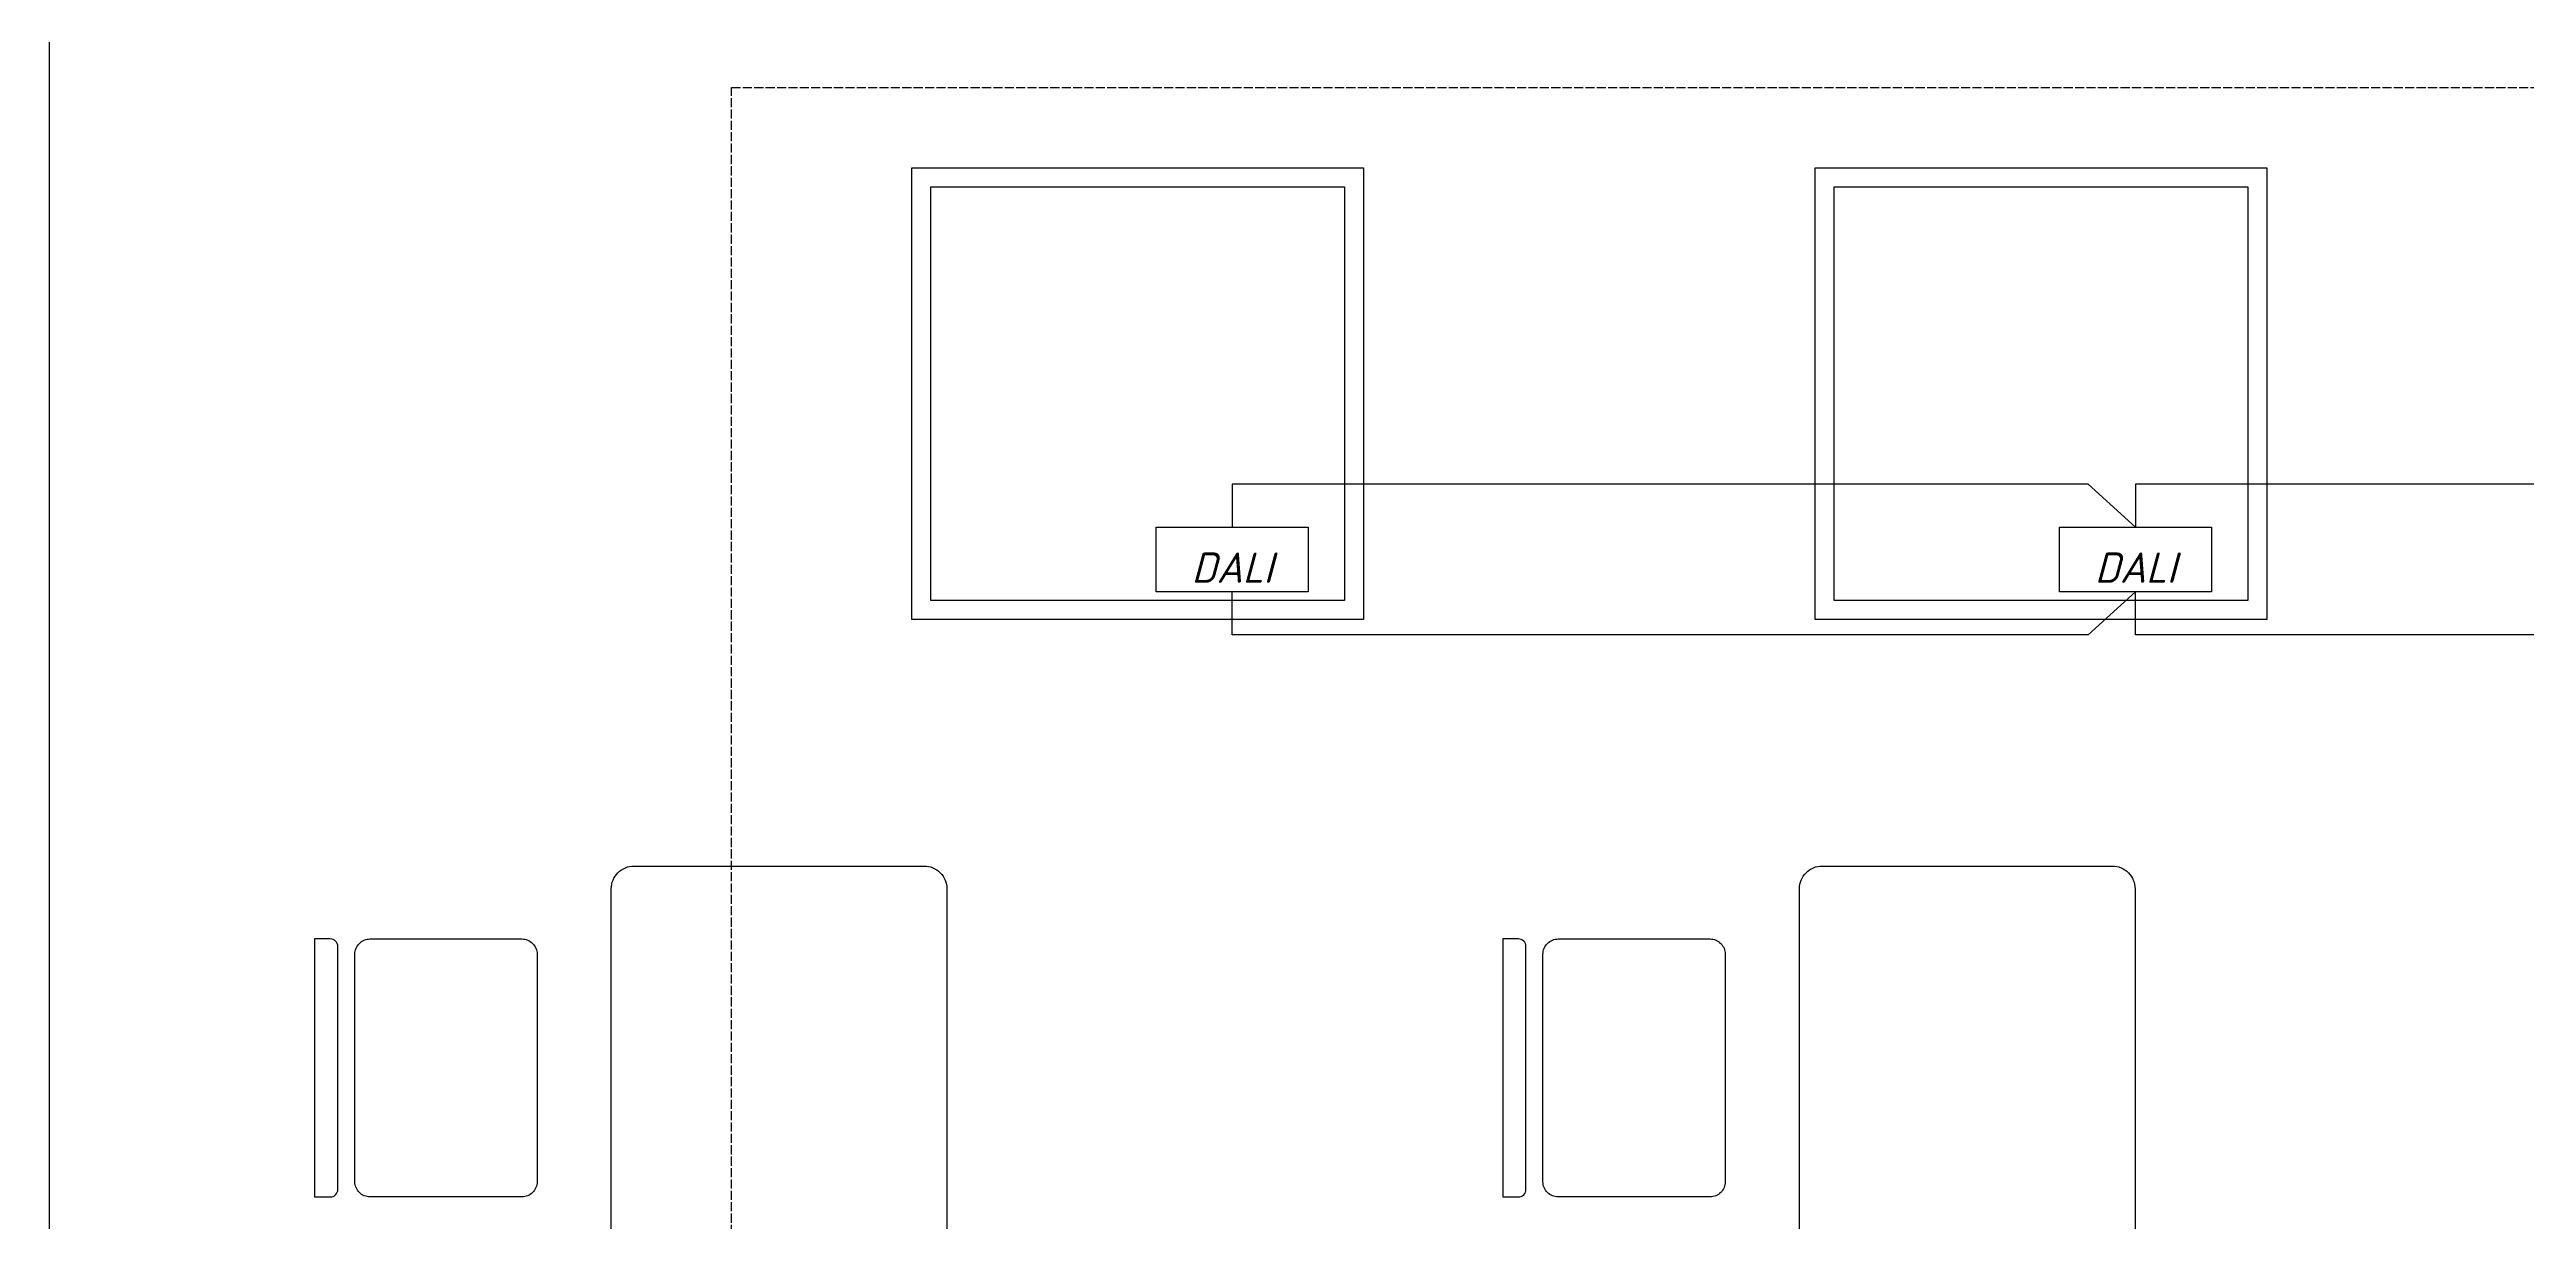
# Model space of a CAD drawing. Header units: millimetres. Extents: x -4896 to 62463, y -11301 to 6998.
# Drawn here: x -124 to 3140, y -91 to 1453 of the extents above; entities that cross this region are included whole.
import ezdxf

# ---------------------------------------------------------------- set-up
doc = ezdxf.new("R2010")
doc.units = ezdxf.units.MM
doc.linetypes.add('ACAD_ISO02W100', pattern=[15, 12, -3])
doc.layers.add('Рамка', color=250, linetype='Continuous')
doc.styles.add('Мой новый', font='isocpeur.ttf', dxfattribs={"width": 0.955, "oblique": 15})

# ---------------------------------------------------------------- blocks, each defined once
blk = doc.blocks.new('DALI_драйвер светильника')
at = {"layer": 'Рамка', "color": 3}
blk.add_lwpolyline([(-100.2, 42.7), (100.2, 42.7), (100.2, -42.7), (-100.2, -42.7)], close=True, dxfattribs=at)
at = {"layer": 'Рамка', "color": 3, "insert": (-100.2, 42.7), "char_height": 4, "width": 200.467, "attachment_point": 1, "style": 'Мой новый'}
blk.add_mtext('\\pxqc;\\P\\P\\P\\P\\P{\\H10x;DALI}', dxfattribs=at)

msp = doc.modelspace()

# ---------------------------------------------------------------- linework, layer by layer
at = {"layer": 'Рамка', "color": 6}
msp.add_lwpolyline([(-123.6, -1893.6), (-123.6, 2102.4), (1434.4, 2102.4), (1434.4, 2159)], dxfattribs=at)
at = {"layer": 'Рамка', "color": 5, "linetype": 'ACAD_ISO02W100'}
msp.add_lwpolyline([(774.8, 1402.9), (7811.6, 1402.9), (7811.6, -962.8), (774.8, -962.8)], close=True, dxfattribs=at)
at = {"layer": 'Рамка'}
for points in [[(1012.4, 1297.2), (1607.4, 1297.2), (1607.4, 702.2), (1012.4, 702.2)], [(2202.4, 1297.2), (2797.4, 1297.2), (2797.4, 702.2), (2202.4, 702.2)], [(1037.4, 1272.2), (1582.4, 1272.2), (1582.4, 727.2), (1037.4, 727.2)], [(2227.4, 1272.2), (2772.4, 1272.2), (2772.4, 727.2), (2227.4, 727.2)]]:
    msp.add_lwpolyline(points, close=True, dxfattribs=at)
at = {"layer": 'Рамка', "color": 3}
for points in [[(2624.4, 823.7), (2562.2, 880.3), (1434.4, 880.3), (1434.4, 823.7)], [(3814.4, 823.7), (3752.2, 880.3), (2624.4, 880.3), (2624.4, 823.7)]]:
    msp.add_lwpolyline(points, dxfattribs=at)
at = {"layer": 'Рамка', "color": 1}
for points in [[(2624.4, 738.3), (2562.2, 681.7), (1434.4, 681.7), (1434.4, 738.3)], [(3814.4, 738.3), (3752.2, 681.7), (2624.4, 681.7), (2624.4, 738.3)]]:
    msp.add_lwpolyline(points, dxfattribs=at)
at = {"layer": 'Рамка', "color": 241, "true_color": 0xf7abae}
for points in [[(1058.6, -718.5), (1058.6, -792.8, -0.414214), (1028.6, -822.8), (646.5, -822.8, -0.414214), (616.5, -792.8), (616.5, 347.2, -0.414214), (646.5, 377.2), (1028.6, 377.2, -0.414214), (1058.6, 347.2), (1058.6, -123.5)], [(2623.9, -718.5), (2623.9, -792.8, -0.414214), (2593.9, -822.8), (2211.7, -822.8, -0.414214), (2181.7, -792.8), (2181.7, 347.2, -0.414214), (2211.7, 377.2), (2593.9, 377.2, -0.414214), (2623.9, 347.2), (2623.9, -123.5)]]:
    msp.add_lwpolyline(points, format="xyb", dxfattribs=at)
for points in [[(246.2, 281.1), (225.6, 281.1), (225.6, -58.9), (246.2, -58.9, 0.414214), (256.2, -48.9), (256.2, 271.1, 0.414214)], [(518.7, 261.1), (518.7, -38.9, -0.414214), (498.7, -58.9), (298.7, -58.9, -0.414214), (278.7, -38.9), (278.7, 261.1, -0.414214), (298.7, 281.1), (498.7, 281.1, -0.414214)], [(1811.5, 281.1), (1790.8, 281.1), (1790.8, -58.9), (1811.5, -58.9, 0.414214), (1821.5, -48.9), (1821.5, 271.1, 0.414214)], [(2083.9, 261.1), (2083.9, -38.9, -0.414214), (2063.9, -58.9), (1863.9, -58.9, -0.414214), (1843.9, -38.9), (1843.9, 261.1, -0.414214), (1863.9, 281.1), (2063.9, 281.1, -0.414214)]]:
    msp.add_lwpolyline(points, format="xyb", close=True, dxfattribs=at)

# ---------------------------------------------------------------- block references
at = {"layer": 'Рамка'}
for p in [(1434.4, 781), (2624.4, 781)]:
    msp.add_blockref('DALI_драйвер светильника', p, dxfattribs=at)

doc.saveas('drawing.dxf')
